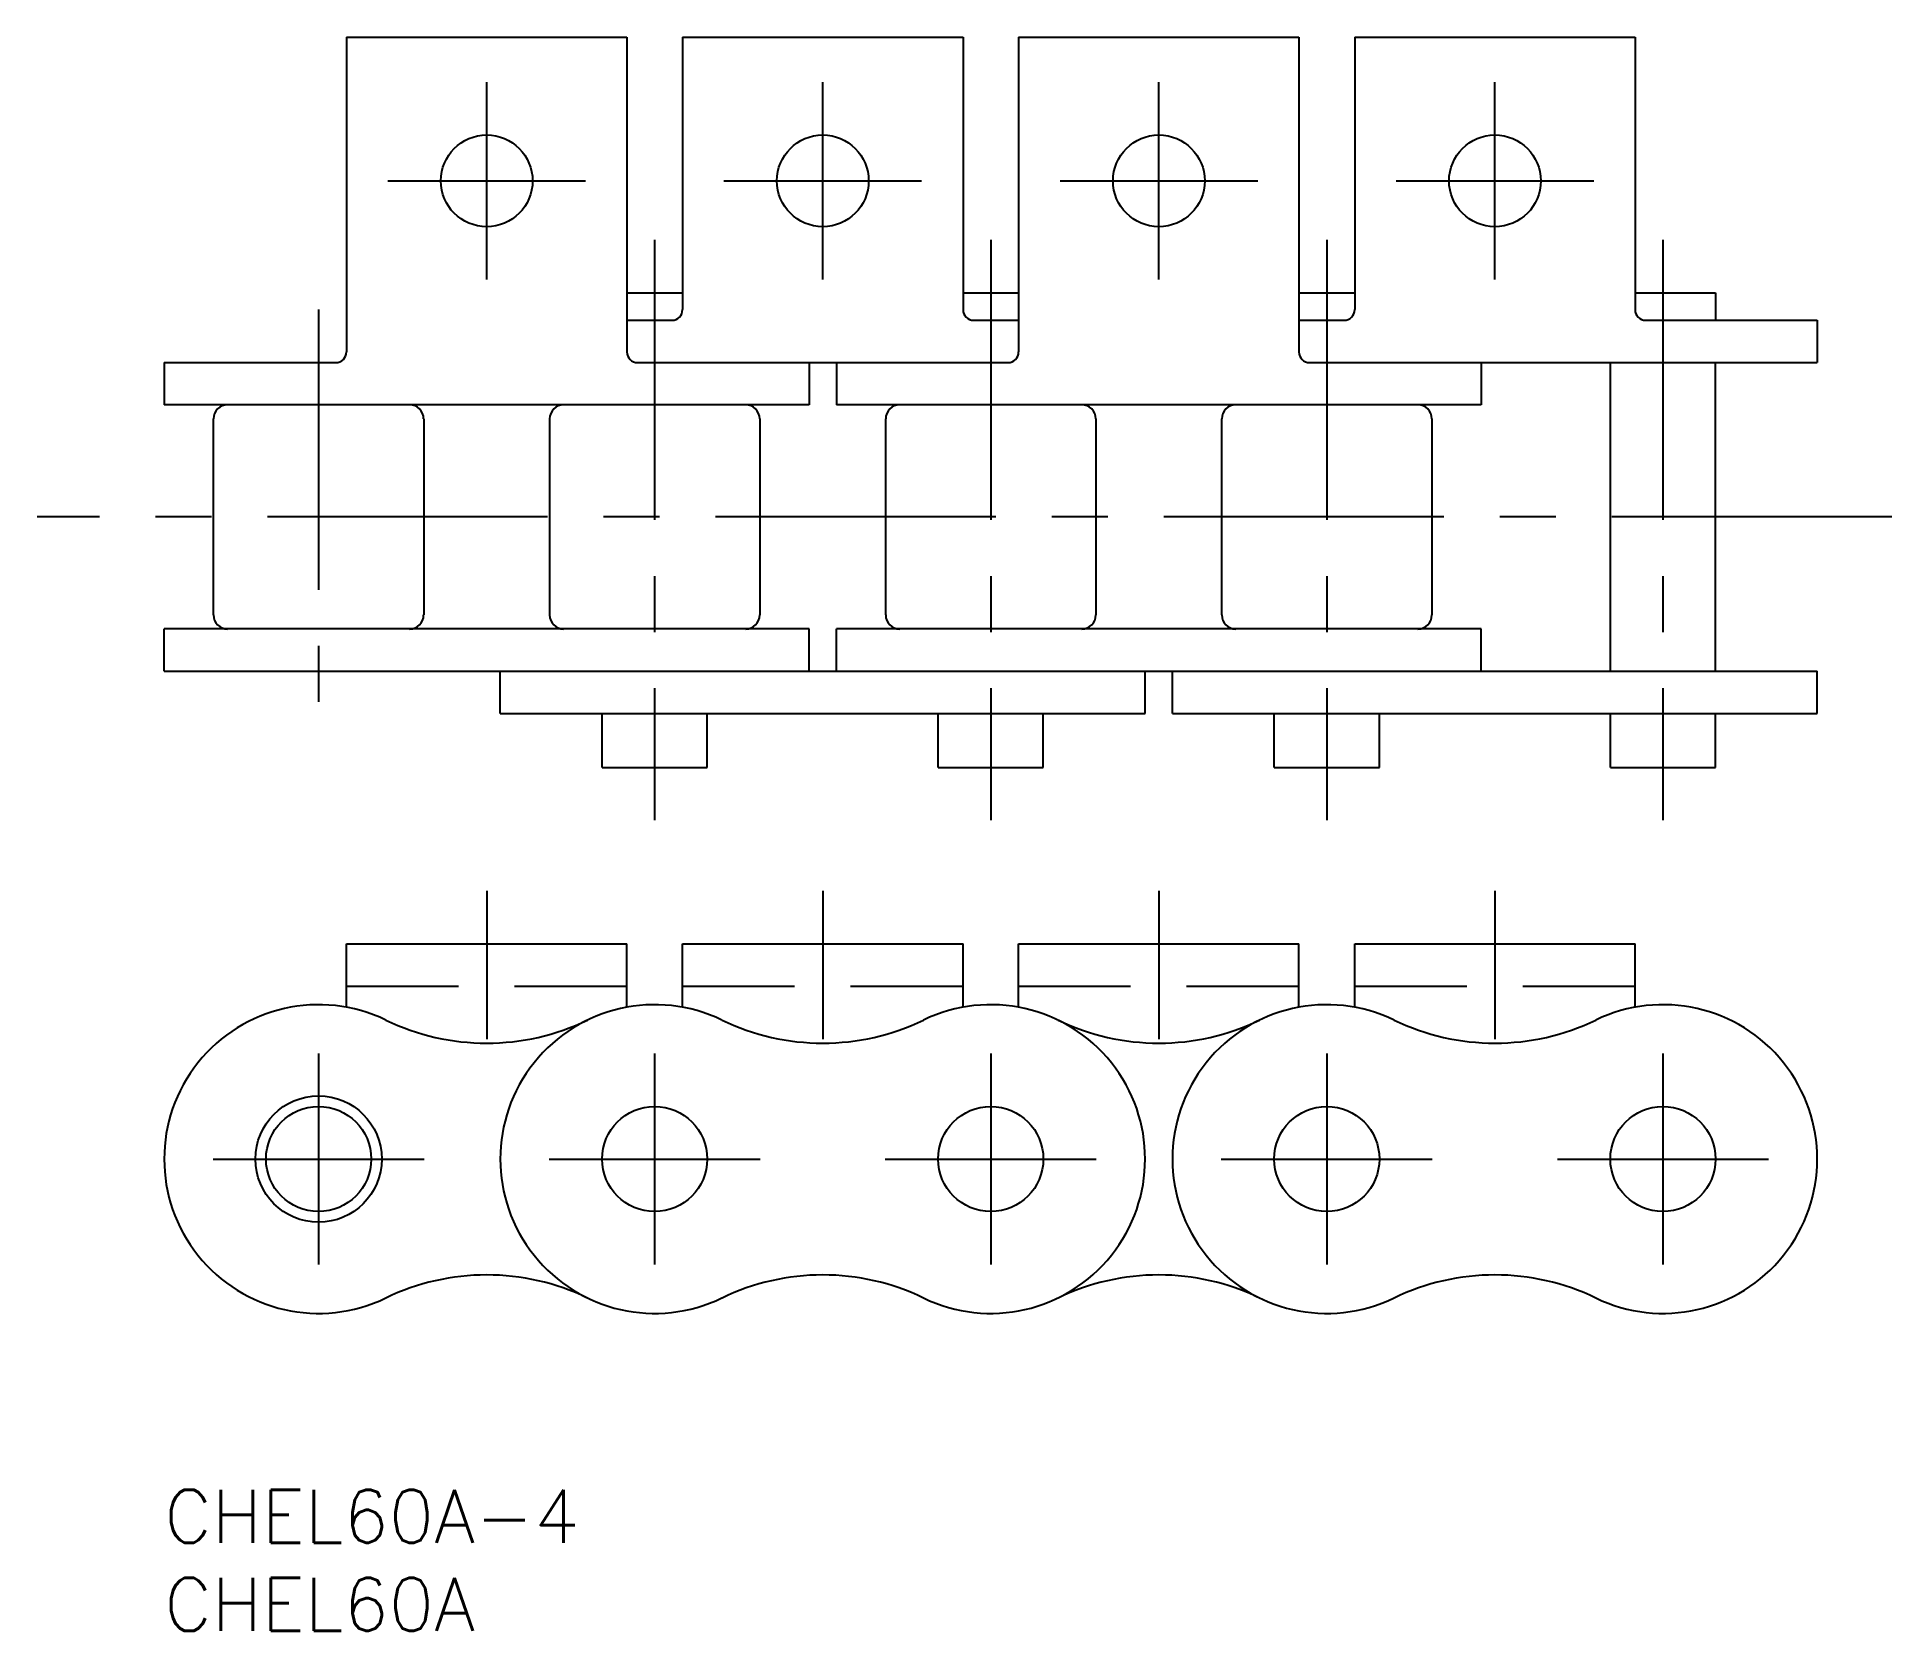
# Model space of a CAD drawing. Extents: x -7 to 98, y -8 to 82.
import ezdxf

# ---------------------------------------------------------------- set-up
doc = ezdxf.new("R2010")
doc.units = 0
doc.header["$LTSCALE"] = 0.5
doc.linetypes.add('CENTER', pattern=[50.8, 31.75, -6.35, 6.35, -6.35])
doc.linetypes.add('DASHED', pattern=[19.05, 12.7, -6.35])
for name, color, linetype in [('MSM_CENTER', 1, 'CENTER'), ('MSM_CONTINUOUS', 7, 'CONTINUOUS'), ('MSM_DASHED', 4, 'DASHED'), ('MSM_PART_NUMBER', 7, 'CONTINUOUS')]:
    doc.layers.add(name, color=color, linetype=linetype)
doc.styles.get("Standard").update_dxf_attribs({"font": 'txt.shx', "height": 3, "bigfont": 'bigfont.shx'})

# ---------------------------------------------------------------- blocks, each defined once
blk = doc.blocks.new('*U3')
at = {"layer": 'MSM_PART_NUMBER'}
blk.add_text('CHEL60A-4', height=3, dxfattribs=at).set_placement((0, -3))
blk = doc.blocks.new('*U4')
at = {"layer": 'MSM_PART_NUMBER'}
blk.add_text('CHEL60A', height=3, dxfattribs=at).set_placement((0, -8))

msp = doc.modelspace()

# ---------------------------------------------------------------- linework, layer by layer
at = {"layer": 'MSM_CENTER'}
for p, q in [((18.28, 68.6), (18.28, 79.8)), ((37.33, 68.6), (37.33, 79.8)), ((56.38, 68.6), (56.38, 79.8)), ((75.43, 68.6), (75.43, 79.8)), ((12.68, 74.2), (23.88, 74.2)), ((31.73, 74.2), (42.93, 74.2)), ((50.78, 74.2), (61.98, 74.2)), ((69.83, 74.2), (81.03, 74.2)), ((27.8, 70.85), (27.8, 37.95)), ((46.85, 70.85), (46.85, 37.95)), ((65.9, 70.85), (65.9, 37.95)), ((84.95, 70.85), (84.95, 37.95)), ((8.75, 66.9), (8.75, 43.4)), ((97.93, 55.15), (-7.2, 55.15)), ((18.28, 33.95), (18.28, 25.55)), ((37.33, 33.95), (37.33, 25.55)), ((56.38, 33.95), (56.38, 25.55)), ((75.43, 33.95), (75.43, 25.55)), ((8.75, 24.73), (8.75, 12.77)), ((27.8, 24.73), (27.8, 12.77)), ((46.85, 24.73), (46.85, 12.77)), ((65.9, 24.73), (65.9, 12.77)), ((84.95, 24.73), (84.95, 12.77)), ((2.77, 18.75), (14.73, 18.75)), ((21.82, 18.75), (33.78, 18.75)), ((40.87, 18.75), (52.83, 18.75)), ((59.92, 18.75), (71.88, 18.75)), ((78.97, 18.75), (90.93, 18.75))]:
    msp.add_line(p, q, dxfattribs=at)
at = {"layer": 'MSM_CONTINUOUS'}
for p, q in [((10.33, 82.35), (10.33, 64.5)), ((10.33, 82.35), (26.23, 82.35)), ((26.23, 82.35), (26.23, 64.5)), ((29.38, 82.35), (29.38, 66.9)), ((29.38, 82.35), (45.28, 82.35)), ((45.28, 82.35), (45.28, 66.9)), ((48.43, 82.35), (48.43, 64.5)), ((48.43, 82.35), (64.32, 82.35)), ((64.32, 82.35), (64.32, 64.5)), ((67.48, 82.35), (67.48, 66.9)), ((67.48, 82.35), (83.38, 82.35)), ((83.38, 82.35), (83.38, 66.9)), ((26.23, 67.85), (29.38, 67.85)), ((45.28, 67.85), (48.43, 67.85)), ((64.32, 67.85), (67.48, 67.85)), ((83.38, 67.85), (87.93, 67.85)), ((87.93, 67.85), (87.93, 66.3)), ((26.23, 66.3), (28.78, 66.3)), ((45.88, 66.3), (48.43, 66.3)), ((64.32, 66.3), (66.88, 66.3)), ((83.97, 66.3), (93.7, 66.3)), ((93.7, 66.3), (93.7, 63.9)), ((0, 63.9), (9.73, 63.9)), ((0, 63.9), (0, 61.5)), ((26.83, 63.9), (47.83, 63.9)), ((36.55, 63.9), (36.55, 61.5)), ((38.1, 63.9), (38.1, 61.5)), ((64.92, 63.9), (93.7, 63.9)), ((74.65, 63.9), (74.65, 61.5)), ((81.97, 46.4), (81.97, 63.9)), ((87.93, 46.4), (87.93, 63.9)), ((36.55, 61.5), (0, 61.5)), ((74.65, 61.5), (38.1, 61.5)), ((2.8, 49.59), (2.8, 60.71)), ((14.71, 60.71), (14.71, 49.59)), ((21.85, 49.59), (21.85, 60.71)), ((33.76, 60.71), (33.76, 49.59)), ((40.9, 49.59), (40.9, 60.71)), ((52.81, 60.71), (52.81, 49.59)), ((59.94, 49.59), (59.94, 60.71)), ((71.85, 60.71), (71.85, 49.59)), ((0, 46.4), (0, 48.8)), ((36.55, 48.8), (0, 48.8)), ((36.55, 46.4), (36.55, 48.8)), ((38.1, 46.4), (38.1, 48.8)), ((74.65, 48.8), (38.1, 48.8)), ((74.65, 46.4), (74.65, 48.8)), ((0, 46.4), (93.7, 46.4)), ((19.05, 44), (19.05, 46.4)), ((55.6, 44), (55.6, 46.4)), ((57.15, 44), (57.15, 46.4)), ((93.7, 44), (93.7, 46.4)), ((19.05, 44), (55.6, 44)), ((24.82, 40.95), (24.82, 44)), ((30.78, 40.95), (30.78, 44)), ((43.87, 40.95), (43.87, 44)), ((49.83, 40.95), (49.83, 44)), ((57.15, 44), (93.7, 44)), ((62.92, 40.95), (62.92, 44)), ((68.88, 40.95), (68.88, 44)), ((81.97, 40.95), (81.97, 44)), ((87.93, 40.95), (87.93, 44)), ((24.82, 40.95), (30.78, 40.95)), ((43.87, 40.95), (49.83, 40.95)), ((62.92, 40.95), (68.88, 40.95)), ((81.97, 40.95), (87.93, 40.95)), ((10.33, 30.95), (26.23, 30.95)), ((10.33, 27.36), (10.33, 30.95)), ((26.23, 27.36), (26.23, 30.95)), ((29.38, 30.95), (45.28, 30.95)), ((29.38, 27.36), (29.38, 30.95)), ((45.28, 27.36), (45.28, 30.95)), ((48.43, 30.95), (64.32, 30.95)), ((48.43, 27.36), (48.43, 30.95)), ((64.32, 27.36), (64.32, 30.95)), ((67.48, 30.95), (83.38, 30.95)), ((67.48, 27.36), (67.48, 30.95)), ((83.38, 27.36), (83.38, 30.95))]:
    msp.add_line(p, q, dxfattribs=at)
for centre, radius in [((18.28, 74.2), 2.6), ((37.33, 74.2), 2.6), ((56.38, 74.2), 2.6), ((75.43, 74.2), 2.6), ((8.75, 18.75), 3.58), ((8.75, 18.75), 2.98), ((27.8, 18.75), 2.98), ((46.85, 18.75), 2.98), ((65.9, 18.75), 2.98), ((84.95, 18.75), 2.98)]:
    msp.add_circle(centre, radius, dxfattribs=at)
for centre, radius, start, end in [((28.78, 66.9), 0.6, 270, 0), ((45.88, 66.9), 0.6, 180, 270), ((66.88, 66.9), 0.6, 270, 0), ((83.97, 66.9), 0.6, 180, 270), ((9.73, 64.5), 0.6, 270, 0), ((26.83, 64.5), 0.6, 180, 270), ((47.83, 64.5), 0.6, 270, 0), ((64.92, 64.5), 0.6, 180, 270), ((3.59, 60.71), 0.794, 90, 180), ((13.91, 60.71), 0.794, 0, 90), ((22.64, 60.71), 0.794, 90, 180), ((32.96, 60.71), 0.794, 0, 90), ((41.69, 60.71), 0.794, 90, 180), ((52.01, 60.71), 0.794, 0, 90), ((60.74, 60.71), 0.794, 90, 180), ((71.06, 60.71), 0.794, 0, 90), ((3.59, 49.59), 0.794, 180, 270), ((13.91, 49.59), 0.794, 270, 0), ((22.64, 49.59), 0.794, 180, 270), ((32.96, 49.59), 0.794, 270, 0), ((41.69, 49.59), 0.794, 180, 270), ((52.01, 49.59), 0.794, 270, 0), ((60.74, 49.59), 0.794, 180, 270), ((71.06, 49.59), 0.794, 270, 0), ((8.75, 18.75), 8.75, 64.1874, 295.8126), ((27.8, 18.75), 8.75, 64.1874, 295.8126), ((46.85, 18.75), 8.75, 244.1874, 115.8126), ((65.9, 18.75), 8.75, 64.1874, 295.8126), ((84.95, 18.75), 8.75, 244.1874, 115.8126), ((18.28, 38.44), 13.12, 244.1874, 295.8126), ((37.33, 38.44), 13.12, 244.1874, 295.8126), ((56.38, 38.44), 13.12, 244.1874, 295.8126), ((75.43, 38.44), 13.12, 244.1874, 295.8126), ((18.28, -0.94), 13.12, 64.1874, 115.8126), ((37.33, -0.94), 13.12, 64.1874, 115.8126), ((56.38, -0.94), 13.12, 64.1874, 115.8126), ((75.43, -0.94), 13.12, 64.1874, 115.8126)]:
    msp.add_arc(centre, radius, start, end, dxfattribs=at)
at = {"layer": 'MSM_DASHED'}
for p, q in [((10.33, 28.55), (26.23, 28.55)), ((29.38, 28.55), (45.28, 28.55)), ((48.43, 28.55), (64.32, 28.55)), ((67.48, 28.55), (83.38, 28.55))]:
    msp.add_line(p, q, dxfattribs=at)

# ---------------------------------------------------------------- block references
at = {"layer": 'MSM_CONTINUOUS'}
for name in ['*U3', '*U4']:
    msp.add_blockref(name, (0, 0), dxfattribs=at)

doc.saveas('drawing.dxf')
